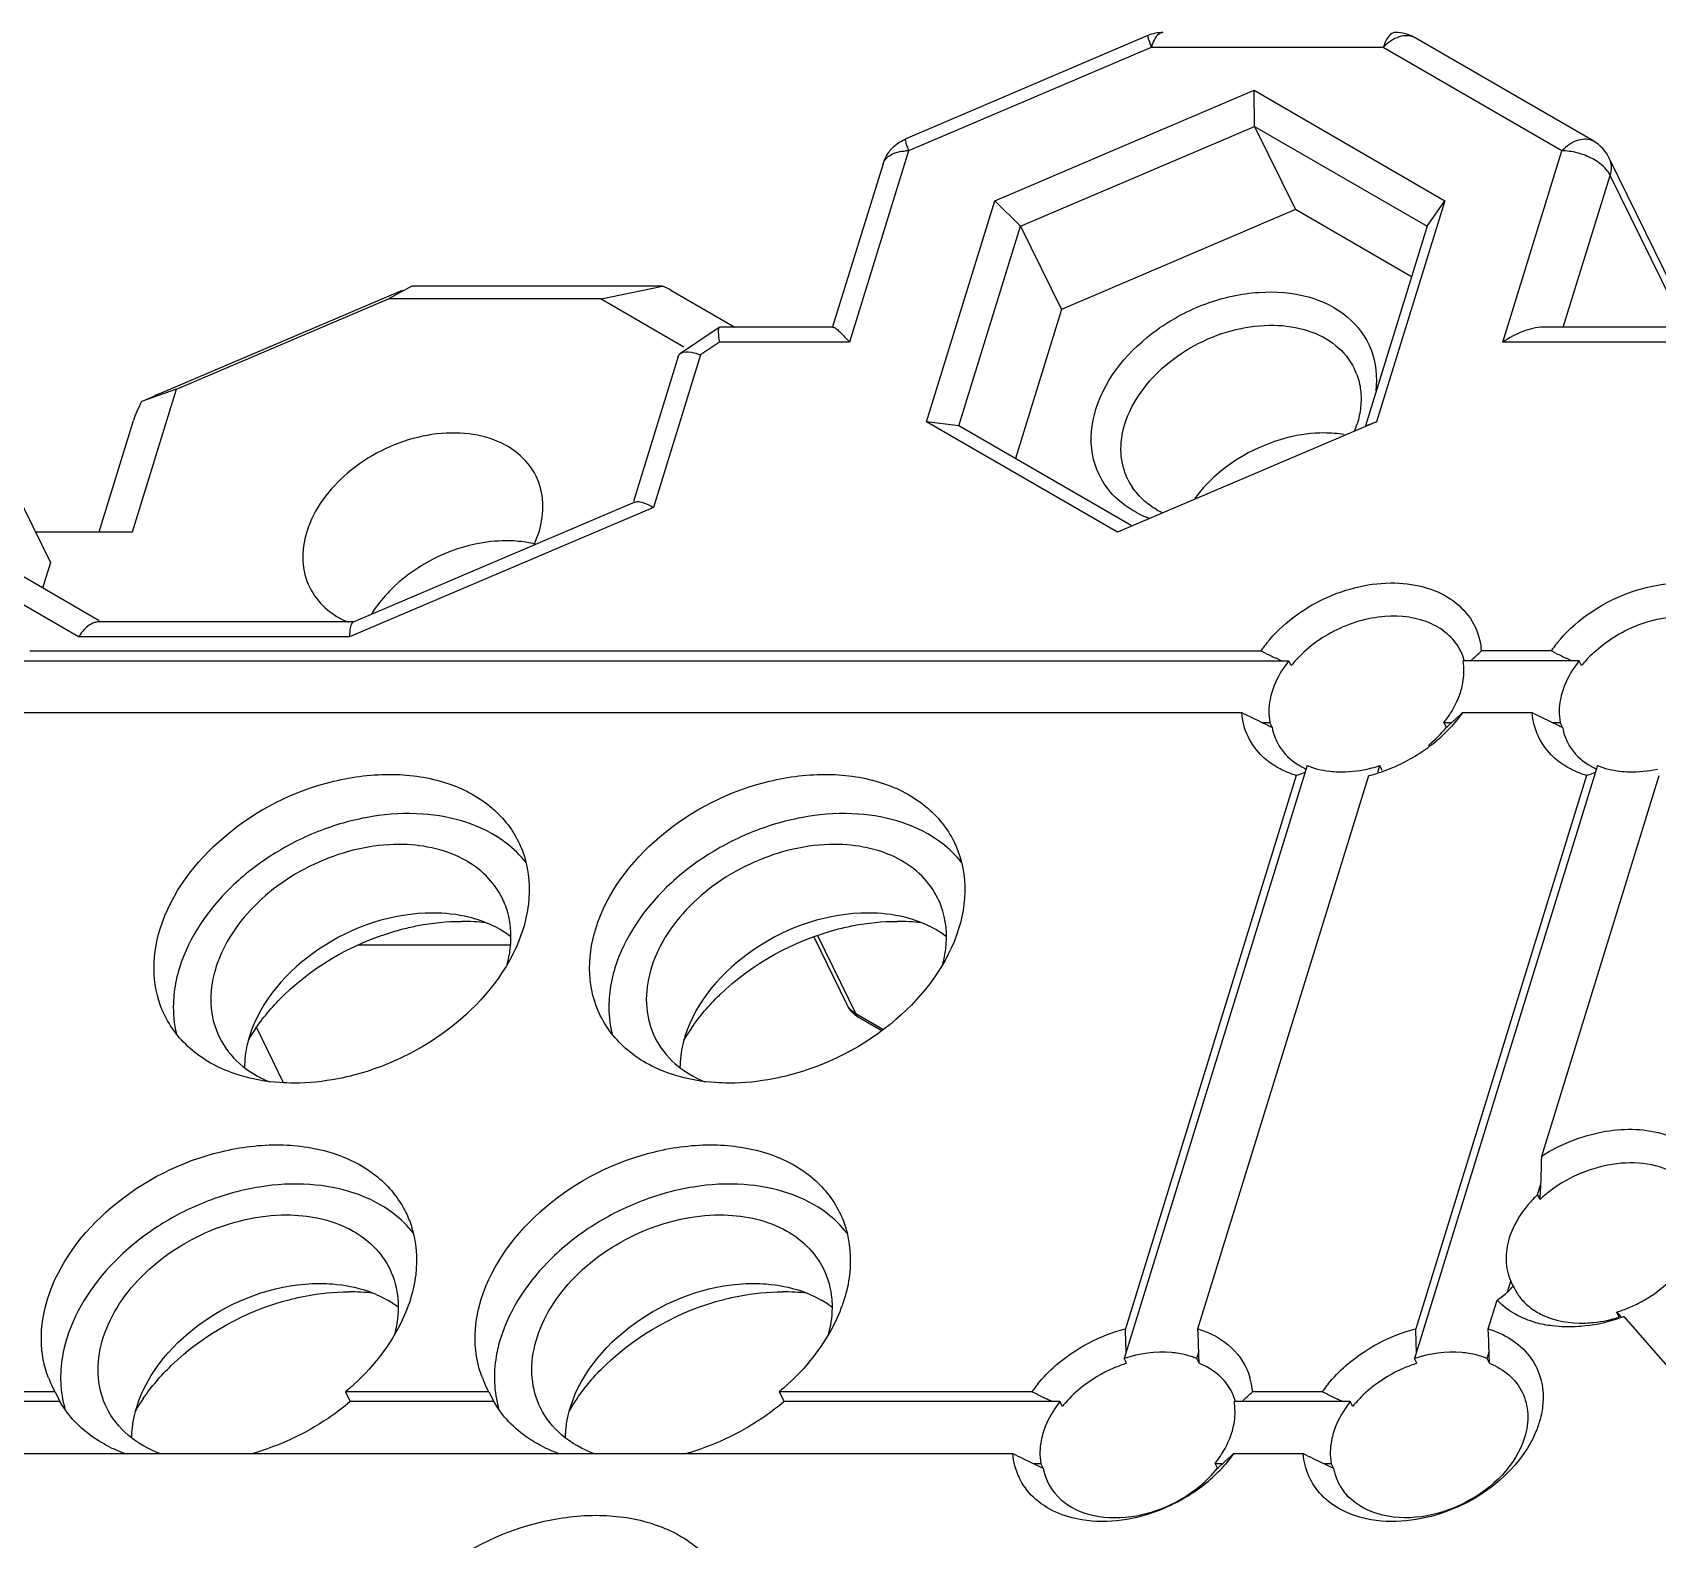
# Model space of a CAD drawing. Header units: millimetres. Extents: x 0 to 297, y 0 to 210.
# Drawn here: x 250.13 to 257.01, y 182.98 to 189.35 of the extents above; entities that cross this region are included whole.
import ezdxf

# ---------------------------------------------------------------- set-up
doc = ezdxf.new("R2010")
doc.units = ezdxf.units.MM
doc.header["$LTSCALE"] = 16.335
doc.layers.add('3_ALL_AXES', color=7, linetype='CONTINUOUS')
doc.layers.add('7_ALL_FEATURES', color=7, linetype='CONTINUOUS')

msp = doc.modelspace()

# ---------------------------------------------------------------- linework, layer by layer
at = {"layer": '3_ALL_AXES', "color": 7, "linetype": 'Continuous'}
for p, q in [((250.22858, 183.60538), (250.21564, 183.62996)), ((250.22858, 183.60538), (250.24892, 183.56393)), ((251.45667, 183.60538), (251.477, 183.56393)), ((252.06335, 183.60538), (251.45667, 183.60538)), ((252.06335, 183.60538), (252.0504, 183.62996)), ((252.06335, 183.60538), (252.08368, 183.56393)), ((253.29143, 183.60538), (253.31177, 183.56393)), ((252.08368, 183.56393), (251.477, 183.56393))]:
    msp.add_line(p, q, dxfattribs=at)
for centre, radius, start, end in [((251.8094, 185.53883), 0.34637, 20.307006, 26.174518), ((253.65152, 185.53883), 0.34637, 20.307006, 26.174518), ((251.89964, 185.19438), 0.42235, 52.62403, 59.98634), ((253.74177, 185.19438), 0.42235, 52.62403, 59.98634), ((251.42287, 183.62773), 0.42235, 52.62403, 59.98634), ((253.25763, 183.62773), 0.42235, 52.62403, 59.98634), ((250.60689, 183.82179), 0.43584, 201.217589, 206.117965), ((252.44166, 183.82179), 0.43584, 201.217589, 206.117965), ((250.73074, 183.92577), 0.61652, 243.980782, 251.020473), ((252.56551, 183.92577), 0.61652, 243.980782, 251.020473)]:
    msp.add_arc(centre, radius, start, end, dxfattribs=at)
for points, knots in [([(252.26261, 187.47732), (252.24452, 187.51421), (252.18842, 187.58287), (252.06585, 187.64553), (251.91799, 187.66709), (251.70366, 187.64031), (251.45861, 187.51764), (251.32235, 187.33868), (251.29259, 187.24237)], [0, 0, 0, 0, 0.1026322, 0.2135282, 0.3365409, 0.470446, 0.7481745, 1, 1, 1, 1]), ([(255.59716, 187.66012), (255.54531, 187.66012), (255.33772, 187.63278), (255.14154, 187.50991), (255.04914, 187.38324)], [0, 0, 0, 0, 0.2485257, 1, 1, 1, 1]), ([(252.27506, 187.24237), (252.28725, 187.28184), (252.29942, 187.36268), (252.2796, 187.4427), (252.26261, 187.47732)], [0, 0, 0, 0, 0.5172272, 1, 1, 1, 1]), ([(251.29259, 187.24237), (251.28039, 187.20289), (251.26822, 187.12206), (251.28805, 187.04203), (251.30503, 187.00741)], [0, 0, 0, 0, 0.5172272, 1, 1, 1, 1]), ([(251.30503, 187.00741), (251.321, 186.97487), (251.36799, 186.9139), (251.43343, 186.87439), (251.46903, 186.85947)], [0, 0, 0, 0, 0.4842788, 1, 1, 1, 1]), ([(250.67288, 185.56369), (250.71938, 185.71417), (250.93229, 185.99379), (251.31516, 186.18549), (251.65006, 186.22735), (251.88109, 186.19365), (252.07265, 186.09578), (252.16026, 185.98845), (252.18854, 185.93081)], [0, 0, 0, 0, 0.2518058, 0.5295383, 0.6634467, 0.7864616, 0.8973577, 1, 1, 1, 1]), ([(252.515, 185.56369), (252.5615, 185.71417), (252.77441, 185.99379), (253.15728, 186.18549), (253.49219, 186.22735), (253.72322, 186.19365), (253.91478, 186.09578), (254.00238, 185.98845), (254.03067, 185.93081)], [0, 0, 0, 0, 0.2518058, 0.5295383, 0.6634467, 0.7864616, 0.8973577, 1, 1, 1, 1]), ([(252.13613, 185.92603), (252.03713, 186.00166), (251.83573, 186.06136), (251.56524, 186.04501), (251.34915, 185.98616), (251.14605, 185.88415), (250.91986, 185.70864), (250.79409, 185.52694), (250.75423, 185.39793)], [0, 0, 0, 0, 0.2239052, 0.3517985, 0.4863583, 0.623162, 0.757313, 1, 1, 1, 1]), ([(253.97825, 185.92603), (253.87925, 186.00166), (253.67785, 186.06136), (253.40736, 186.04501), (253.19127, 185.98616), (252.98817, 185.88415), (252.76198, 185.70864), (252.63622, 185.52694), (252.59635, 185.39793)], [0, 0, 0, 0, 0.2239052, 0.3517985, 0.4863583, 0.623162, 0.757313, 1, 1, 1, 1]), ([(252.18854, 185.93081), (252.19822, 185.9111), (252.23172, 185.82758), (252.2383, 185.73433), (252.23019, 185.66704)], [0, 0, 0, 0, 0.2447347, 1, 1, 1, 1]), ([(254.03067, 185.93081), (254.04034, 185.9111), (254.07384, 185.82758), (254.08042, 185.73433), (254.07232, 185.66704)], [0, 0, 0, 0, 0.2447347, 1, 1, 1, 1]), ([(251.68316, 185.92015), (251.56713, 185.92015), (251.33243, 185.86486), (251.08845, 185.69657), (250.95299, 185.51696), (250.8937, 185.37509), (250.87999, 185.23276), (250.90404, 185.14344), (250.9233, 185.10424)], [0, 0, 0, 0, 0.2703474, 0.5444834, 0.6724825, 0.7902691, 0.8982212, 1, 1, 1, 1]), ([(252.12025, 185.69162), (252.10296, 185.72679), (252.0547, 185.79324), (251.91248, 185.89413), (251.77492, 185.92015), (251.68316, 185.92015)], [0, 0, 0, 0, 0.2277333, 0.4667611, 1, 1, 1, 1]), ([(253.52528, 185.92015), (253.40925, 185.92015), (253.17455, 185.86486), (252.93058, 185.69657), (252.79511, 185.51696), (252.73583, 185.37509), (252.72211, 185.23276), (252.74616, 185.14344), (252.76543, 185.10424)], [0, 0, 0, 0, 0.2703474, 0.5444834, 0.6724825, 0.7902691, 0.8982212, 1, 1, 1, 1]), ([(253.96237, 185.69162), (253.94509, 185.72679), (253.89682, 185.79324), (253.75461, 185.89413), (253.61704, 185.92015), (253.52528, 185.92015)], [0, 0, 0, 0, 0.2277333, 0.4667611, 1, 1, 1, 1]), ([(252.14058, 185.41442), (252.14629, 185.43538), (252.16283, 185.51599), (252.15526, 185.60223), (252.13424, 185.65904)], [0, 0, 0, 0, 0.2639994, 1, 1, 1, 1]), ([(253.9827, 185.41442), (253.98841, 185.43538), (254.00495, 185.51599), (253.99738, 185.60223), (253.97636, 185.65904)], [0, 0, 0, 0, 0.2639994, 1, 1, 1, 1]), ([(251.82551, 185.63006), (251.65712, 185.63006), (251.33028, 185.52281), (251.09657, 185.25816), (251.05012, 185.10785)], [0, 0, 0, 0, 0.5169772, 1, 1, 1, 1]), ([(252.02579, 185.59857), (252.01036, 185.60384), (251.94523, 185.62272), (251.87696, 185.63006), (251.82551, 185.63006)], [0, 0, 0, 0, 0.2405947, 1, 1, 1, 1]), ([(253.66763, 185.63006), (253.49925, 185.63006), (253.1724, 185.52281), (252.93869, 185.25816), (252.89224, 185.10785)], [0, 0, 0, 0, 0.5169772, 1, 1, 1, 1]), ([(253.86791, 185.59857), (253.85249, 185.60384), (253.78735, 185.62272), (253.71908, 185.63006), (253.66763, 185.63006)], [0, 0, 0, 0, 0.2405947, 1, 1, 1, 1]), ([(250.69232, 185.19657), (250.66578, 185.25065), (250.63477, 185.37569), (250.65382, 185.502), (250.67288, 185.56369)], [0, 0, 0, 0, 0.4826445, 1, 1, 1, 1]), ([(252.20798, 185.56369), (252.16208, 185.41516), (251.95346, 185.13841), (251.6521, 184.98521), (251.48577, 184.94287)], [0, 0, 0, 0, 0.4752822, 1, 1, 1, 1]), ([(252.53444, 185.19657), (252.5079, 185.25065), (252.4769, 185.37569), (252.49594, 185.502), (252.515, 185.56369)], [0, 0, 0, 0, 0.4826445, 1, 1, 1, 1]), ([(254.05011, 185.56369), (254.0042, 185.41516), (253.79558, 185.13841), (253.49422, 184.98521), (253.32789, 184.94287)], [0, 0, 0, 0, 0.4752822, 1, 1, 1, 1]), ([(250.73202, 185.29459), (250.7302, 185.27954), (250.72555, 185.22082), (250.73119, 185.16115), (250.74171, 185.11869)], [0, 0, 0, 0, 0.2572876, 1, 1, 1, 1]), ([(252.57414, 185.29459), (252.57233, 185.27954), (252.56767, 185.22082), (252.57332, 185.16115), (252.58383, 185.11869)], [0, 0, 0, 0, 0.2572876, 1, 1, 1, 1]), ([(251.0114, 184.94287), (250.94221, 184.96377), (250.8138, 185.0258), (250.72165, 185.1368), (250.69232, 185.19657)], [0, 0, 0, 0, 0.5204977, 1, 1, 1, 1]), ([(252.85352, 184.94287), (252.78433, 184.96377), (252.65592, 185.0258), (252.56378, 185.1368), (252.53444, 185.19657)], [0, 0, 0, 0, 0.5204977, 1, 1, 1, 1]), ([(250.9233, 185.10424), (250.94378, 185.06259), (251.00439, 184.98454), (251.08906, 184.935), (251.13503, 184.91652)], [0, 0, 0, 0, 0.4836911, 1, 1, 1, 1]), ([(251.05012, 185.10785), (251.04674, 185.09693), (251.03507, 185.05418), (251.02938, 185.00972), (251.02925, 184.97684)], [0, 0, 0, 0, 0.2579413, 1, 1, 1, 1]), ([(252.76543, 185.10424), (252.7859, 185.06259), (252.84651, 184.98454), (252.93118, 184.935), (252.97715, 184.91652)], [0, 0, 0, 0, 0.4836911, 1, 1, 1, 1]), ([(252.89224, 185.10785), (252.88886, 185.09693), (252.87719, 185.05418), (252.8715, 185.00972), (252.87137, 184.97684)], [0, 0, 0, 0, 0.2579413, 1, 1, 1, 1]), ([(251.23871, 184.91092), (251.21884, 184.91092), (251.14221, 184.91347), (251.06576, 184.92645), (251.0114, 184.94287)], [0, 0, 0, 0, 0.259256, 1, 1, 1, 1]), ([(251.48577, 184.94287), (251.46515, 184.93762), (251.38399, 184.91949), (251.30059, 184.91092), (251.23871, 184.91092)], [0, 0, 0, 0, 0.2558791, 1, 1, 1, 1]), ([(253.08083, 184.91092), (253.06096, 184.91092), (252.98434, 184.91347), (252.90788, 184.92645), (252.85352, 184.94287)], [0, 0, 0, 0, 0.259256, 1, 1, 1, 1]), ([(253.32789, 184.94287), (253.30727, 184.93762), (253.22611, 184.91949), (253.14271, 184.91092), (253.08083, 184.91092)], [0, 0, 0, 0, 0.2558791, 1, 1, 1, 1]), ([(250.19611, 183.99704), (250.24261, 184.14751), (250.45551, 184.42714), (250.83839, 184.61883), (251.17329, 184.66069), (251.40432, 184.62699), (251.59588, 184.52913), (251.68349, 184.42179), (251.71177, 184.36416)], [0, 0, 0, 0, 0.2518058, 0.5295383, 0.6634467, 0.7864616, 0.8973577, 1, 1, 1, 1]), ([(252.03087, 183.99704), (252.07737, 184.14751), (252.29028, 184.42714), (252.67315, 184.61883), (253.00805, 184.66069), (253.23908, 184.62699), (253.43064, 184.52913), (253.51825, 184.42179), (253.54653, 184.36416)], [0, 0, 0, 0, 0.2518058, 0.5295383, 0.6634467, 0.7864616, 0.8973577, 1, 1, 1, 1]), ([(251.65935, 184.35938), (251.56035, 184.435), (251.35896, 184.49471), (251.08847, 184.47836), (250.87237, 184.41951), (250.66928, 184.3175), (250.44308, 184.14199), (250.31732, 183.96028), (250.27745, 183.83128)], [0, 0, 0, 0, 0.2239052, 0.3517985, 0.4863583, 0.623162, 0.757313, 1, 1, 1, 1]), ([(253.49412, 184.35938), (253.39512, 184.435), (253.19372, 184.49471), (252.92323, 184.47836), (252.70714, 184.41951), (252.50404, 184.3175), (252.27785, 184.14199), (252.15208, 183.96028), (252.11222, 183.83128)], [0, 0, 0, 0, 0.2239052, 0.3517985, 0.4863583, 0.623162, 0.757313, 1, 1, 1, 1]), ([(250.44653, 183.53759), (250.42726, 183.57679), (250.40321, 183.6661), (250.41693, 183.80844), (250.47621, 183.9503), (250.61168, 184.12991), (250.85566, 184.2982), (251.09035, 184.35349), (251.20638, 184.35349)], [0, 0, 0, 0, 0.1017788, 0.2097309, 0.3275175, 0.4555166, 0.7296526, 1, 1, 1, 1]), ([(251.20638, 184.35349), (251.29814, 184.35349), (251.43571, 184.32748), (251.57792, 184.22659), (251.62619, 184.16013), (251.64348, 184.12496)], [0, 0, 0, 0, 0.5332389, 0.7722667, 1, 1, 1, 1]), ([(251.71177, 184.36416), (251.72145, 184.34444), (251.75494, 184.26093), (251.76152, 184.16767), (251.75342, 184.10038)], [0, 0, 0, 0, 0.2447347, 1, 1, 1, 1]), ([(252.28129, 183.53759), (252.26203, 183.57679), (252.23798, 183.6661), (252.25169, 183.80844), (252.31097, 183.9503), (252.44644, 184.12991), (252.69042, 184.2982), (252.92512, 184.35349), (253.04114, 184.35349)], [0, 0, 0, 0, 0.1017788, 0.2097309, 0.3275175, 0.4555166, 0.7296526, 1, 1, 1, 1]), ([(253.04114, 184.35349), (253.13291, 184.35349), (253.27047, 184.32748), (253.41269, 184.22659), (253.46095, 184.16013), (253.47824, 184.12496)], [0, 0, 0, 0, 0.5332389, 0.7722667, 1, 1, 1, 1]), ([(253.54653, 184.36416), (253.55621, 184.34444), (253.58971, 184.26093), (253.59629, 184.16767), (253.58818, 184.10038)], [0, 0, 0, 0, 0.2447347, 1, 1, 1, 1]), ([(250.57334, 183.54119), (250.61979, 183.6915), (250.8535, 183.95616), (251.18035, 184.06341), (251.34873, 184.06341)], [0, 0, 0, 0, 0.4830228, 1, 1, 1, 1]), ([(251.34873, 184.06341), (251.36632, 184.06341), (251.43402, 184.06089), (251.50155, 184.04814), (251.54902, 184.03192)], [0, 0, 0, 0, 0.2596445, 1, 1, 1, 1]), ([(252.40811, 183.54119), (252.45456, 183.6915), (252.68827, 183.95616), (253.01511, 184.06341), (253.1835, 184.06341)], [0, 0, 0, 0, 0.4830228, 1, 1, 1, 1]), ([(253.1835, 184.06341), (253.20109, 184.06341), (253.26878, 184.06089), (253.33632, 184.04814), (253.38378, 184.03192)], [0, 0, 0, 0, 0.2596445, 1, 1, 1, 1]), ([(250.20059, 183.66405), (250.1809, 183.71477), (250.16017, 183.82832), (250.17893, 183.94144), (250.19611, 183.99704)], [0, 0, 0, 0, 0.4831964, 1, 1, 1, 1]), ([(251.73121, 183.99704), (251.72011, 183.96113), (251.65907, 183.81182), (251.55095, 183.68454), (251.45667, 183.60538)], [0, 0, 0, 0, 0.2338771, 1, 1, 1, 1]), ([(251.6785, 183.99694), (251.67955, 183.98446), (251.6814, 183.93276), (251.67318, 183.88089), (251.66255, 183.84321)], [0, 0, 0, 0, 0.2424698, 1, 1, 1, 1]), ([(252.03536, 183.66405), (252.01566, 183.71477), (251.99493, 183.82832), (252.01369, 183.94144), (252.03087, 183.99704)], [0, 0, 0, 0, 0.4831964, 1, 1, 1, 1]), ([(253.56597, 183.99704), (253.55488, 183.96113), (253.49384, 183.81182), (253.38571, 183.68454), (253.29143, 183.60538)], [0, 0, 0, 0, 0.2338771, 1, 1, 1, 1]), ([(253.51326, 183.99694), (253.51432, 183.98446), (253.51617, 183.93276), (253.50795, 183.88089), (253.49731, 183.84321)], [0, 0, 0, 0, 0.2424698, 1, 1, 1, 1]), ([(250.27745, 183.83128), (250.2697, 183.8062), (250.24614, 183.70947), (250.24909, 183.60536), (250.26953, 183.53492)], [0, 0, 0, 0, 0.263541, 1, 1, 1, 1]), ([(252.11222, 183.83128), (252.10447, 183.8062), (252.08091, 183.70947), (252.08386, 183.60536), (252.1043, 183.53492)], [0, 0, 0, 0, 0.263541, 1, 1, 1, 1]), ([(250.46029, 183.37173), (250.43769, 183.3828), (250.35424, 183.43034), (250.28414, 183.50246), (250.24892, 183.56393)], [0, 0, 0, 0, 0.2621317, 1, 1, 1, 1]), ([(250.67467, 183.3436), (250.62513, 183.36153), (250.53363, 183.41136), (250.46816, 183.49358), (250.44653, 183.53759)], [0, 0, 0, 0, 0.5179192, 1, 1, 1, 1]), ([(250.55248, 183.41019), (250.55252, 183.42096), (250.55446, 183.46526), (250.56344, 183.50915), (250.57334, 183.54119)], [0, 0, 0, 0, 0.2430927, 1, 1, 1, 1]), ([(251.477, 183.56393), (251.44693, 183.53869), (251.32016, 183.4437), (251.17347, 183.37532), (251.05899, 183.34276)], [0, 0, 0, 0, 0.2480517, 1, 1, 1, 1]), ([(252.29506, 183.37173), (252.27245, 183.3828), (252.18901, 183.43034), (252.1189, 183.50246), (252.08368, 183.56393)], [0, 0, 0, 0, 0.2621317, 1, 1, 1, 1]), ([(252.50943, 183.3436), (252.45989, 183.36153), (252.36839, 183.41136), (252.30293, 183.49358), (252.28129, 183.53759)], [0, 0, 0, 0, 0.5179192, 1, 1, 1, 1]), ([(252.38724, 183.41019), (252.38728, 183.42096), (252.38923, 183.46526), (252.3982, 183.50915), (252.40811, 183.54119)], [0, 0, 0, 0, 0.2430927, 1, 1, 1, 1]), ([(253.31177, 183.56393), (253.2817, 183.53869), (253.15493, 183.4437), (253.00824, 183.37532), (252.89376, 183.34276)], [0, 0, 0, 0, 0.2480517, 1, 1, 1, 1]), ([(251.54674, 182.43039), (251.59324, 182.58086), (251.80615, 182.86048), (252.18902, 183.05218), (252.52392, 183.09404), (252.75495, 183.06034), (252.94651, 182.96247), (253.03412, 182.85514), (253.0624, 182.79751)], [0, 0, 0, 0, 0.2518058, 0.5295383, 0.6634467, 0.7864616, 0.8973577, 1, 1, 1, 1])]:
    msp.add_open_spline(points, degree=3, knots=knots, dxfattribs=at)
for points in [[(255.68051, 187.6538), (255.65299, 187.65812), (255.62503, 187.66012), (255.59716, 187.66012)], [(252.25268, 187.1851), (252.26143, 187.20363), (252.269, 187.22279), (252.27506, 187.24237)], [(252.22047, 185.84336), (252.19609, 185.87427), (252.16741, 185.90214), (252.13613, 185.92603)], [(254.0626, 185.84336), (254.03821, 185.87427), (254.00954, 185.90214), (253.97825, 185.92603)], [(252.23019, 185.66704), (252.22598, 185.63206), (252.21839, 185.59736), (252.20798, 185.56369)], [(254.07232, 185.66704), (254.0681, 185.63206), (254.06051, 185.59736), (254.05011, 185.56369)], [(252.11091, 185.5601), (252.08396, 185.5757), (252.05525, 185.5885), (252.02579, 185.59857)], [(253.95303, 185.5601), (253.92608, 185.5757), (253.89737, 185.5885), (253.86791, 185.59857)], [(250.75423, 185.39793), (250.74382, 185.36427), (250.73623, 185.32957), (250.73202, 185.29459)], [(252.59635, 185.39793), (252.58595, 185.36427), (252.57835, 185.32957), (252.57414, 185.29459)], [(251.7437, 184.27671), (251.71931, 184.30762), (251.69064, 184.33548), (251.65935, 184.35938)], [(253.57846, 184.27671), (253.55408, 184.30762), (253.5254, 184.33548), (253.49412, 184.35938)], [(251.64348, 184.12496), (251.66299, 184.08526), (251.67478, 184.04103), (251.6785, 183.99694)], [(251.75342, 184.10038), (251.74921, 184.0654), (251.74161, 184.0307), (251.73121, 183.99704)], [(253.47824, 184.12496), (253.49776, 184.08526), (253.50954, 184.04103), (253.51326, 183.99694)], [(253.58818, 184.10038), (253.58397, 184.0654), (253.57638, 184.0307), (253.56597, 183.99704)], [(251.54902, 184.03192), (251.57848, 184.02185), (251.60719, 184.00904), (251.63413, 183.99344)], [(253.38378, 184.03192), (253.41324, 184.02185), (253.44195, 184.00904), (253.4689, 183.99344)]]:
    msp.add_open_spline(points, degree=3, dxfattribs=at)
at = {"layer": '7_ALL_FEATURES', "color": 7, "linetype": 'Continuous'}
for p, q in [((254.85016, 189.34035), (253.82403, 188.90288)), ((256.73607, 188.89381), (255.9803, 189.33127)), ((254.86469, 189.29063), (253.83855, 188.85316)), ((255.84597, 189.29063), (254.86469, 189.29063)), ((256.60173, 188.85316), (255.84597, 189.29063)), ((254.20316, 188.64211), (255.29934, 189.10944)), ((255.30189, 188.95683), (255.29934, 189.10944)), ((255.29934, 189.10944), (256.10668, 188.64211)), ((254.31179, 188.53473), (255.30189, 188.95683)), ((255.30189, 188.95683), (255.47474, 188.60458)), ((255.30189, 188.95683), (256.0311, 188.53473)), ((253.83855, 188.85316), (253.58857, 188.04423)), ((256.35175, 188.04423), (256.60173, 188.85316)), ((257.11229, 188.19107), (256.80219, 188.82299)), ((253.73015, 188.79877), (253.51567, 188.10472)), ((256.60761, 188.10729), (256.80608, 188.74956)), ((257.11112, 188.12795), (256.80608, 188.74956)), ((253.91433, 187.70745), (254.20316, 188.64211)), ((254.31179, 188.53473), (254.20316, 188.64211)), ((255.47474, 188.60458), (254.48465, 188.18248)), ((255.965, 188.3208), (255.47474, 188.60458)), ((256.10668, 188.64211), (255.81785, 187.70745)), ((256.0311, 188.53473), (256.10668, 188.64211)), ((254.05091, 187.69052), (254.31179, 188.53473)), ((254.31179, 188.53473), (254.48465, 188.18248)), ((256.0311, 188.53473), (255.77022, 187.69052)), ((250.67173, 187.82661), (251.69787, 188.26408)), ((251.73719, 188.28065), (251.63879, 188.22766)), ((252.76131, 188.28157), (251.78003, 188.28157)), ((252.53781, 188.22766), (252.79794, 188.28065)), ((252.83266, 188.26408), (253.10352, 188.10729)), ((250.74208, 187.84537), (251.63879, 188.22766)), ((252.53781, 188.22766), (251.63879, 188.22766)), ((252.53781, 188.22766), (252.88816, 188.02486)), ((254.48465, 188.18248), (254.28988, 187.55219)), ((253.03717, 188.10669), (252.87424, 187.99697)), ((253.03919, 188.10729), (253.03717, 188.10669)), ((253.51916, 188.10729), (253.03914, 188.10729)), ((260.26971, 188.10729), (256.52284, 188.10729)), ((252.95782, 187.99015), (252.75865, 187.34565)), ((253.03811, 188.04423), (252.95782, 187.99015)), ((253.58857, 188.04423), (253.03811, 188.04423)), ((260.21887, 188.04423), (256.35175, 188.04423)), ((249.80165, 187.94063), (250.20838, 187.11181)), ((252.86413, 187.98335), (252.67456, 187.3699)), ((250.55574, 187.24237), (250.74208, 187.84537)), ((250.74208, 187.84537), (250.59396, 187.7927)), ((250.41443, 187.24237), (250.56004, 187.71355)), ((254.05091, 187.69052), (253.91433, 187.70745)), ((254.72167, 187.24012), (253.91433, 187.70745)), ((254.78013, 187.26841), (254.05091, 187.69052)), ((255.81785, 187.70745), (254.72167, 187.24012)), ((255.77022, 187.69052), (255.81785, 187.70745)), ((252.68026, 187.36814), (251.48877, 186.86017)), ((250.32784, 186.79782), (249.38143, 187.34565)), ((250.41405, 186.86632), (249.57585, 187.35151)), ((252.75865, 187.34565), (251.47366, 186.79782)), ((250.14431, 187.24237), (250.55574, 187.24237)), ((250.20838, 187.11181), (250.17523, 187.00456)), ((251.49227, 186.86089), (250.4109, 186.86089)), ((251.47366, 186.79782), (250.32784, 186.79782)), ((250.04315, 186.69724), (255.44671, 186.69724)), ((250.12102, 186.73868), (255.32817, 186.73868)), ((255.35004, 186.72803), (255.32817, 186.73868)), ((255.41365, 186.69724), (255.39278, 186.70731)), ((255.45688, 186.67652), (255.44671, 186.69724)), ((256.67479, 186.69724), (256.18356, 186.69724)), ((256.55625, 186.73868), (256.26143, 186.73868)), ((256.57808, 186.72805), (256.55625, 186.73868)), ((256.64173, 186.69724), (256.62083, 186.70733)), ((256.68496, 186.67652), (256.67479, 186.69724)), ((250.04033, 186.47757), (255.24748, 186.47757)), ((256.16943, 186.46703), (256.18074, 186.47757)), ((256.18074, 186.47757), (256.47556, 186.47757)), ((255.33296, 186.43613), (255.36602, 186.43613)), ((255.37619, 186.41541), (255.36602, 186.43613)), ((256.10287, 186.43613), (256.13591, 186.43613)), ((256.11303, 186.41542), (256.10287, 186.43613)), ((256.13017, 186.4309), (256.13591, 186.43613)), ((256.56104, 186.43613), (256.5941, 186.43613)), ((256.60427, 186.41541), (256.5941, 186.43613)), ((255.52445, 186.25336), (254.74984, 183.74671)), ((255.47831, 186.21128), (254.75531, 183.87167)), ((255.06233, 183.87167), (255.78533, 186.21128)), ((255.48781, 186.21475), (255.47831, 186.21128)), ((255.82279, 186.22527), (255.83147, 186.25336)), ((255.84163, 186.23265), (255.83147, 186.25336)), ((256.75253, 186.25336), (255.97792, 183.74671)), ((256.70639, 186.21128), (255.98339, 183.87167)), ((256.51619, 184.60227), (257.01341, 186.21128)), ((256.71589, 186.21475), (256.70639, 186.21128)), ((253.43698, 185.52934), (253.57728, 185.24343)), ((253.45295, 185.53443), (253.61521, 185.20379)), ((252.15447, 185.49378), (251.51022, 185.49378)), ((253.72932, 185.13774), (253.61521, 185.20379)), ((253.72266, 185.13268), (253.63213, 185.18508)), ((251.07963, 185.14605), (251.19347, 184.91407)), ((256.49896, 184.43927), (256.51279, 184.48404)), ((256.50913, 184.41855), (256.49896, 184.43927)), ((256.3719, 184.0281), (256.38573, 184.07287)), ((256.3959, 184.05215), (256.38573, 184.07287)), ((256.3959, 184.05215), (256.3995, 184.04445)), ((256.29041, 183.87167), (256.32783, 183.99276)), ((256.83332, 183.9422), (256.85056, 183.92232)), ((256.84349, 183.92148), (256.83332, 183.9422)), ((255.06399, 183.82276), (255.06233, 183.87167)), ((256.29209, 183.82244), (256.29041, 183.87167)), ((256.86076, 183.92394), (256.86418, 183.92458)), ((256.86418, 183.92458), (259.89859, 180.42391)), ((255.06478, 183.79867), (255.06399, 183.82276)), ((255.06555, 183.77482), (255.06478, 183.79867)), ((256.29288, 183.79843), (256.29209, 183.82244)), ((256.29363, 183.77482), (256.29288, 183.79843)), ((254.76, 183.72601), (254.74984, 183.74671)), ((255.05686, 183.74671), (255.06555, 183.77482)), ((255.06703, 183.72599), (255.05686, 183.74671)), ((255.98808, 183.72601), (255.97792, 183.74671)), ((256.28494, 183.74671), (256.29363, 183.77482)), ((256.29511, 183.72599), (256.28494, 183.74671)), ((250.22858, 183.60538), (249.15276, 183.60538)), ((254.3599, 183.60538), (253.29143, 183.60538)), ((254.38158, 183.59482), (254.3599, 183.60538)), ((255.58798, 183.60538), (255.29316, 183.60538)), ((255.60965, 183.59483), (255.58798, 183.60538)), ((250.24892, 183.56393), (249.07489, 183.56393)), ((254.47844, 183.56393), (253.31177, 183.56393)), ((254.4454, 183.56393), (254.42433, 183.5741)), ((254.48861, 183.54322), (254.47844, 183.56393)), ((255.70652, 183.56393), (255.21529, 183.56393)), ((255.67349, 183.56393), (255.6524, 183.57411)), ((255.71669, 183.54322), (255.70652, 183.56393)), ((249.07207, 183.34427), (254.27921, 183.34427)), ((255.20105, 183.33361), (255.21247, 183.34427)), ((255.21247, 183.34427), (255.50729, 183.34427)), ((254.36471, 183.30283), (254.39775, 183.30283)), ((254.40792, 183.28211), (254.39775, 183.30283)), ((255.1346, 183.30283), (255.16766, 183.30283)), ((255.14477, 183.2821), (255.1346, 183.30283)), ((255.16188, 183.29756), (255.16766, 183.30283)), ((255.59278, 183.30283), (255.62584, 183.30283)), ((255.636, 183.28211), (255.62584, 183.30283))]:
    msp.add_line(p, q, dxfattribs=at)
for centre, radius, start, end in [((255.86202, 189.65979), 1.06346, 199.705754, 200.311717), ((255.06947, 189.22756), 0.21428, 159.410784, 162.881144), ((256.00478, 189.13387), 0.22315, 131.42074, 135.371177), ((253.83846, 188.63579), 0.21737, 89.976993, 93.375411), ((256.6016, 188.61511), 0.23805, 86.291704, 89.969613), ((255.4726, 187.81029), 0.27907, 20.282924, 26.124974), ((255.33763, 187.82141), 0.41661, 338.817365, 342.799278), ((255.01548, 187.5859), 0.27837, 206.139098, 214.124215), ((255.01897, 187.73192), 0.46227, 243.463575, 249.27809), ((255.06831, 187.64999), 0.36225, 239.950206, 244.320793), ((252.14656, 186.7295), 0.47417, 76.193906, 81.09214), ((255.78197, 186.42281), 0.55291, 142.900694, 145.159669), ((255.80306, 186.40688), 0.57935, 140.834834, 142.9027), ((255.96414, 186.71558), 0.29818, 4.444224, 7.491499), ((257.01085, 186.42224), 0.55389, 142.940732, 145.158933), ((257.0314, 186.40675), 0.57963, 140.884574, 142.942457), ((263.96336, 204.44065), 19.69584, 244.067198, 244.205378), ((255.82596, 186.38161), 0.47244, 140.3782, 141.373939), ((255.96932, 186.63654), 0.22789, 15.627092, 26.11977), ((255.94453, 186.65409), 0.24289, 5.110975, 10.233028), ((252.84391, 190.39078), 5.00172, 312.400217, 313.099561), ((264.86531, 203.76719), 18.94758, 244.063375, 244.20701), ((257.07742, 186.36207), 0.5029, 134.198073, 141.297813), ((255.84123, 186.66985), 0.34831, 336.753713, 342.771004), ((263.51369, 203.42004), 18.85146, 243.992293, 244.281024), ((255.77581, 186.70175), 0.42118, 326.147847, 331.254962), ((255.80814, 186.68399), 0.38429, 331.258046, 336.764226), ((264.74177, 203.42004), 18.85146, 243.992293, 244.281024), ((261.23576, 198.6941), 13.60517, 244.286944, 244.488831), ((255.60465, 186.45668), 0.23216, 190.239786, 200.375207), ((255.64783, 186.86087), 0.65696, 310.618122, 316.834975), ((255.74509, 186.72227), 0.45812, 321.348693, 326.156963), ((253.75075, 189.04751), 3.5367, 311.907851, 312.281944), ((252.71519, 190.18106), 5.07206, 312.409482, 312.924447), ((262.46384, 198.6941), 13.60517, 244.286944, 244.488831), ((256.83274, 186.45668), 0.23216, 190.239786, 200.375207), ((255.60028, 186.45519), 0.22755, 200.406401, 206.105898), ((255.61947, 186.89411), 0.70066, 303.924822, 310.608516), ((256.82836, 186.45519), 0.22755, 200.406401, 206.105898), ((255.59894, 186.92506), 0.7378, 289.301053, 303.906423), ((254.78641, 188.12444), 2.03442, 290.167484, 291.008517), ((255.64453, 186.51148), 0.29969, 240.55721, 244.9668), ((255.66395, 186.62342), 0.39586, 256.262746, 263.372635), ((255.65846, 186.7941), 0.56774, 282.146623, 286.158556), ((255.60802, 186.89852), 0.70974, 284.466508, 289.317532), ((255.65645, 186.80136), 0.57527, 286.150481, 287.713083), ((256.01449, 188.12444), 2.03442, 290.167491, 291.008517), ((256.87261, 186.51148), 0.29969, 240.55721, 244.9668), ((256.89203, 186.62342), 0.39586, 256.262746, 263.372635), ((251.94805, 184.74241), 0.85245, 83.122687, 90.057312), ((253.79017, 184.74241), 0.85245, 83.122687, 90.057312), ((253.69836, 185.30286), 0.13488, 206.143548, 211.817349), ((253.65516, 185.28167), 0.08677, 206.153584, 214.173882), ((251.75726, 184.67421), 0.82592, 145.349444, 149.623426), ((253.59938, 184.67421), 0.82592, 145.349444, 149.623426), ((252.00159, 184.66943), 4.51508, 358.384943, 358.763249), ((251.34152, 184.68368), 5.17531, 358.763324, 359.098699), ((253.87701, 184.59878), 2.63828, 356.082985, 357.507512), ((252.87518, 184.64367), 3.64112, 357.487345, 358.40279), ((256.91348, 183.98093), 0.5961, 112.875967, 126.210443), ((256.89037, 184.01248), 0.55699, 126.210319, 133.194107), ((251.47127, 183.17575), 0.85245, 83.122687, 90.057312), ((253.30604, 183.17575), 0.85245, 83.122687, 90.057312), ((256.11942, 184.30424), 0.37417, 312.436556, 316.32615), ((256.13528, 184.28883), 0.35205, 316.35703, 317.755957), ((256.60483, 184.14564), 0.2289, 206.235967, 217.751716), ((256.65485, 184.50621), 0.59158, 287.558758, 293.078826), ((256.65101, 184.51584), 0.60194, 293.056348, 298.421123), ((225.36563, 182.85038), 29.40743, 1.801386, 1.990229), ((226.59371, 182.85038), 29.40743, 1.801386, 1.990229), ((256.61982, 184.55458), 0.6754, 277.674885, 284.291954), ((256.61009, 184.59447), 0.71645, 284.258147, 290.771675), ((254.94015, 183.1627), 0.59141, 107.734785, 113.173604), ((233.88625, 183.10813), 21.18979, 1.670904, 1.802983), ((256.16823, 183.1627), 0.59141, 107.734785, 113.173604), ((235.12065, 183.10856), 21.18346, 1.670235, 1.802379), ((255.00184, 183.58322), 0.29214, 7.151153, 16.469742), ((254.81425, 183.28911), 0.55359, 142.99442, 145.159389), ((254.83443, 183.27392), 0.57885, 140.949933, 142.995805), ((263.68517, 202.73545), 21.28192, 244.077233, 244.205135), ((255.00293, 183.50416), 0.22582, 20.405309, 30.703323), ((251.87549, 187.25603), 5.00078, 312.412884, 313.112194), ((254.99388, 183.58211), 0.30018, 4.445058, 7.172767), ((256.04234, 183.28911), 0.55359, 142.99442, 145.159389), ((256.06252, 183.27392), 0.57885, 140.949933, 142.995805), ((264.91383, 202.73665), 21.28326, 244.077213, 244.205108), ((251.28049, 183.10755), 0.82592, 145.349444, 149.623426), ((253.11525, 183.10755), 0.82592, 145.349444, 149.623426), ((254.86008, 183.24642), 0.47548, 140.341568, 141.374923), ((254.99904, 183.50258), 0.23002, 15.552579, 20.402223), ((254.97627, 183.52079), 0.24289, 5.108108, 10.233003), ((256.08816, 183.24642), 0.47548, 140.341568, 141.374923), ((254.83988, 183.55068), 0.38429, 331.258046, 336.764226), ((254.87297, 183.53655), 0.34831, 336.753713, 342.771004), ((262.54512, 200.29001), 18.85427, 243.997509, 244.286252), ((254.77683, 183.58896), 0.45812, 321.348693, 326.156963), ((254.80755, 183.56844), 0.42118, 326.147847, 331.254962), ((251.88596, 186.89581), 4.86611, 312.407445, 312.94223), ((263.77467, 200.28965), 18.85459, 243.993003, 244.281693), ((260.26979, 195.56523), 13.61016, 244.286422, 244.488117), ((254.63534, 183.32327), 0.23112, 190.256345, 206.04646), ((254.67264, 183.73468), 0.66688, 308.603684, 316.390468), ((252.78253, 185.91395), 3.5365, 311.909998, 312.283529), ((261.49673, 195.56365), 13.60825, 244.287817, 244.489639), ((255.86339, 183.32326), 0.23108, 190.258222, 206.050743), ((254.64338, 183.77145), 0.71387, 301.019615, 308.597702), ((255.86091, 183.32244), 0.2285, 206.140263, 217.204647)]:
    msp.add_arc(centre, radius, start, end, dxfattribs=at)
for centre, major_axis, ratio, start_param, end_param in [((251.68884, 188.25462), (0.17854, 0.014), 0.1290048, 1.0246877, 1.2864871), ((252.67013, 188.25462), (0.17854, 0.014), 0.1290048, 7.0460736, 7.307873), ((252.67013, 188.25462), (0.1976, -0.0322), 0.2913092, 0.654013, 0.9158124), ((250.66271, 187.81715), (0.10268, 0.16476), 0.2447473, -4.4138339, -3.8902351), ((250.66271, 187.81715), (0.15337, 0.06579), 0.0308676, 1.4986852, 2.0222839)]:
    msp.add_ellipse(centre, major_axis=major_axis, ratio=ratio, start_param=start_param, end_param=end_param, dxfattribs=at)
for points, knots in [([(254.85016, 189.34035), (254.84924, 189.33995), (254.85035, 189.33497), (254.85161, 189.32851), (254.85574, 189.31582), (254.8589, 189.3066), (254.86084, 189.3012)], [0, 0, 0, 0, 0.0738211, 0.2670734, 0.5786688, 1, 1, 1, 1]), ([(254.91553, 189.3537), (254.91108, 189.3537), (254.88721, 189.34644), (254.87572, 189.32107), (254.86888, 189.30291)], [0, 0, 0, 0, 0.1865405, 1, 1, 1, 1]), ([(255.89678, 189.3537), (255.89175, 189.35369), (255.87691, 189.3487), (255.85864, 189.32535), (255.84998, 189.30361), (255.84597, 189.29063)], [0, 0, 0, 0, 0.1768236, 0.5220881, 1, 1, 1, 1]), ([(255.9803, 189.33127), (255.96349, 189.34101), (255.91418, 189.34312), (255.87581, 189.31766), (255.85715, 189.3012)], [0, 0, 0, 0, 0.4385131, 1, 1, 1, 1]), ([(253.73011, 188.7986), (253.73717, 188.82148), (253.76149, 188.86474), (253.80199, 188.89344), (253.82402, 188.90285)], [0, 0, 0, 0, 0.4999345, 1, 1, 1, 1]), ([(253.82401, 188.90287), (253.82286, 188.90232), (253.82473, 188.89599), (253.82629, 188.88775), (253.83191, 188.87165), (253.83603, 188.85997), (253.83855, 188.85316)], [0, 0, 0, 0, 0.0736457, 0.2688017, 0.5815612, 1, 1, 1, 1]), ([(256.73599, 188.89385), (256.71751, 188.90451), (256.6619, 188.90422), (256.62134, 188.87302), (256.60173, 188.85316)], [0, 0, 0, 0, 0.4333244, 1, 1, 1, 1]), ([(253.73015, 188.79877), (253.73503, 188.81456), (253.76511, 188.84457), (253.80399, 188.8515), (253.82566, 188.85279)], [0, 0, 0, 0, 0.4321835, 1, 1, 1, 1]), ([(256.80608, 188.74956), (256.80302, 188.7558), (256.78602, 188.78266), (256.76016, 188.80289), (256.73888, 188.81534)], [0, 0, 0, 0, 0.2198639, 1, 1, 1, 1]), ([(256.80608, 188.74956), (256.80803, 188.75588), (256.81357, 188.78009), (256.81023, 188.80663), (256.8022, 188.82299)], [0, 0, 0, 0, 0.2664338, 1, 1, 1, 1]), ([(254.63053, 187.76038), (254.67231, 187.89558), (254.82811, 188.07765), (255.091, 188.2152), (255.31314, 188.26543), (255.52431, 188.24957), (255.70006, 188.16559), (255.80984, 188.01668), (255.82103, 187.89654), (255.81408, 187.83887)], [0, 0, 0, 0, 0.2606902, 0.4047766, 0.545214, 0.6740644, 0.7883174, 0.8930028, 1, 1, 1, 1]), ([(253.03717, 188.10669), (253.03517, 188.10535), (253.0331, 188.09799), (253.03271, 188.07746), (253.03559, 188.05841), (253.03811, 188.04423)], [0, 0, 0, 0, 0.1137842, 0.3201387, 1, 1, 1, 1]), ([(253.51914, 188.10732), (253.52315, 188.10727), (253.53292, 188.10062), (253.55642, 188.08075), (253.57508, 188.05979), (253.58857, 188.04423)], [0, 0, 0, 0, 0.1269666, 0.3466934, 1, 1, 1, 1]), ([(254.75314, 187.69821), (254.7829, 187.79452), (254.91916, 187.97349), (255.16421, 188.09616), (255.37854, 188.12293), (255.5264, 188.10137), (255.64897, 188.03872), (255.70507, 187.97005), (255.72316, 187.93317)], [0, 0, 0, 0, 0.2518248, 0.5295535, 0.6634587, 0.7864715, 0.8973677, 1, 1, 1, 1]), ([(256.52285, 188.10732), (256.49359, 188.10726), (256.4326, 188.09149), (256.37838, 188.06216), (256.35175, 188.04423)], [0, 0, 0, 0, 0.4768237, 1, 1, 1, 1]), ([(252.87424, 187.99697), (252.87737, 187.99907), (252.89559, 188.00644), (252.91598, 188.00286), (252.93097, 187.999)], [0, 0, 0, 0, 0.1958542, 1, 1, 1, 1]), ([(254.69298, 187.40961), (254.65406, 187.45451), (254.59816, 187.57197), (254.61179, 187.69974), (254.63053, 187.76038)], [0, 0, 0, 0, 0.4835355, 1, 1, 1, 1]), ([(254.76558, 187.46326), (254.7486, 187.49788), (254.72877, 187.57791), (254.74094, 187.65874), (254.75314, 187.69821)], [0, 0, 0, 0, 0.4827732, 1, 1, 1, 1]), ([(252.68026, 187.36814), (252.6869, 187.37098), (252.70594, 187.36981), (252.72247, 187.36359), (252.73217, 187.35928)], [0, 0, 0, 0, 0.4048782, 1, 1, 1, 1]), ([(254.81244, 187.31835), (254.8008, 187.32418), (254.75684, 187.34861), (254.71739, 187.38144), (254.69298, 187.40961)], [0, 0, 0, 0, 0.2587902, 1, 1, 1, 1]), ([(252.13662, 187.20428), (252.09252, 187.20428), (251.91292, 187.184), (251.74216, 187.09209), (251.6466, 186.99536)], [0, 0, 0, 0, 0.2449356, 1, 1, 1, 1]), ([(255.35388, 186.77277), (255.41853, 186.85216), (255.58794, 186.97857), (255.83965, 187.03913), (256.0296, 187.01233), (256.14624, 186.95673), (256.2294, 186.86759), (256.2548, 186.79228), (256.25978, 186.75445)], [0, 0, 0, 0, 0.2775892, 0.5529965, 0.6780784, 0.791578, 0.8965702, 1, 1, 1, 1]), ([(256.58168, 186.77243), (256.65315, 186.86035), (256.79987, 186.96417), (257.01707, 187.02556), (257.17902, 187.02961), (257.32269, 186.98928), (257.43311, 186.90514), (257.49282, 186.78447), (257.49261, 186.69548), (257.48466, 186.65226)], [0, 0, 0, 0, 0.281084, 0.4232935, 0.556813, 0.6776792, 0.7868037, 0.8909832, 1, 1, 1, 1]), ([(251.6466, 186.99536), (251.63885, 186.9875), (251.60937, 186.95609), (251.58319, 186.92152), (251.56626, 186.89432)], [0, 0, 0, 0, 0.2561748, 1, 1, 1, 1]), ([(256.17394, 186.73687), (256.16166, 186.76192), (256.12624, 186.80902), (256.02023, 186.87712), (255.84231, 186.89813), (255.63169, 186.83425), (255.50954, 186.74025), (255.46206, 186.68289)], [0, 0, 0, 0, 0.1020812, 0.2100323, 0.4534007, 0.7275493, 1, 1, 1, 1]), ([(256.72683, 186.72262), (256.77757, 186.77208), (256.89835, 186.85085), (257.09871, 186.89804), (257.2873, 186.86817), (257.37874, 186.78437), (257.40206, 186.73687)], [0, 0, 0, 0, 0.2779824, 0.5511221, 0.7924029, 1, 1, 1, 1]), ([(250.4109, 186.86088), (250.40537, 186.86089), (250.37925, 186.85631), (250.35819, 186.83738), (250.345, 186.82163)], [0, 0, 0, 0, 0.2119514, 1, 1, 1, 1]), ([(251.48877, 186.86017), (251.48183, 186.85722), (251.47418, 186.83236), (251.47357, 186.81214), (251.47366, 186.79782)], [0, 0, 0, 0, 0.3449005, 1, 1, 1, 1]), ([(255.44671, 186.69724), (255.43859, 186.68708), (255.40918, 186.64702), (255.3865, 186.60174), (255.37566, 186.56669)], [0, 0, 0, 0, 0.261751, 1, 1, 1, 1]), ([(256.67479, 186.69724), (256.66667, 186.68708), (256.63726, 186.64702), (256.61458, 186.60174), (256.60374, 186.56669)], [0, 0, 0, 0, 0.261751, 1, 1, 1, 1]), ([(256.17392, 186.56669), (256.17673, 186.5758), (256.18606, 186.61131), (256.18888, 186.64867), (256.18646, 186.67573)], [0, 0, 0, 0, 0.2598786, 1, 1, 1, 1]), ([(255.37566, 186.56669), (255.37227, 186.55571), (255.36148, 186.5132), (255.36026, 186.46799), (255.36602, 186.43613)], [0, 0, 0, 0, 0.2618934, 1, 1, 1, 1]), ([(256.60374, 186.56669), (256.60035, 186.55571), (256.58956, 186.5132), (256.58834, 186.46799), (256.5941, 186.43613)], [0, 0, 0, 0, 0.2618934, 1, 1, 1, 1]), ([(255.33591, 186.2917), (255.31059, 186.31569), (255.26796, 186.37332), (255.25019, 186.44274), (255.24748, 186.47757)], [0, 0, 0, 0, 0.4995271, 1, 1, 1, 1]), ([(256.56399, 186.2917), (256.53867, 186.31569), (256.49604, 186.37332), (256.47827, 186.44274), (256.47556, 186.47757)], [0, 0, 0, 0, 0.4995271, 1, 1, 1, 1]), ([(255.39595, 186.35506), (255.40122, 186.34431), (255.42621, 186.30205), (255.46501, 186.26869), (255.49721, 186.2505)], [0, 0, 0, 0, 0.2445311, 1, 1, 1, 1]), ([(256.62403, 186.35506), (256.6293, 186.34431), (256.65429, 186.30205), (256.6931, 186.26869), (256.72529, 186.2505)], [0, 0, 0, 0, 0.2445311, 1, 1, 1, 1]), ([(255.41481, 186.23673), (255.40745, 186.24046), (255.37929, 186.25591), (255.35324, 186.27529), (255.33591, 186.2917)], [0, 0, 0, 0, 0.2568013, 1, 1, 1, 1]), ([(256.64289, 186.23673), (256.63553, 186.24046), (256.60738, 186.25591), (256.58132, 186.27529), (256.56399, 186.2917)], [0, 0, 0, 0, 0.2568013, 1, 1, 1, 1]), ([(255.61826, 186.2302), (255.63106, 186.2287), (255.68442, 186.22493), (255.73828, 186.23054), (255.77792, 186.23907)], [0, 0, 0, 0, 0.2411436, 1, 1, 1, 1]), ([(256.84634, 186.2302), (256.85914, 186.2287), (256.9125, 186.22493), (256.96636, 186.23054), (257.00601, 186.23907)], [0, 0, 0, 0, 0.2411436, 1, 1, 1, 1]), ([(251.70014, 185.56291), (251.72076, 185.56816), (251.80192, 185.58629), (251.88532, 185.59486), (251.9472, 185.59486)], [0, 0, 0, 0, 0.2558791, 1, 1, 1, 1]), ([(253.54226, 185.56291), (253.56288, 185.56816), (253.64404, 185.58629), (253.72744, 185.59486), (253.78932, 185.59486)], [0, 0, 0, 0, 0.2558791, 1, 1, 1, 1]), ([(251.07783, 185.1438), (251.11249, 185.194), (251.27815, 185.38663), (251.51402, 185.51553), (251.70014, 185.56291)], [0, 0, 0, 0, 0.2410713, 1, 1, 1, 1]), ([(252.91995, 185.1438), (252.95462, 185.194), (253.12027, 185.38663), (253.35614, 185.51553), (253.54226, 185.56291)], [0, 0, 0, 0, 0.2410713, 1, 1, 1, 1]), ([(256.51619, 184.60227), (256.59349, 184.65173), (256.76079, 184.71917), (257.01505, 184.722), (257.19122, 184.62137), (257.25825, 184.49589), (257.26689, 184.42705), (257.26574, 184.39275)], [0, 0, 0, 0, 0.2915074, 0.5583573, 0.7846433, 0.891012, 1, 1, 1, 1]), ([(256.68175, 184.53014), (256.73028, 184.55063), (256.82955, 184.57805), (256.97669, 184.57528), (257.10254, 184.52634), (257.16024, 184.4615), (257.17754, 184.42625)], [0, 0, 0, 0, 0.2860949, 0.5511676, 0.7867747, 1, 1, 1, 1]), ([(256.49896, 184.43927), (256.48477, 184.42592), (256.43416, 184.37286), (256.39514, 184.30756), (256.37922, 184.25607)], [0, 0, 0, 0, 0.2655535, 1, 1, 1, 1]), ([(256.37922, 184.25607), (256.36974, 184.22537), (256.35988, 184.16272), (256.37354, 184.10028), (256.38573, 184.07287)], [0, 0, 0, 0, 0.5172064, 1, 1, 1, 1]), ([(256.9375, 183.98645), (256.9535, 183.99511), (257.01428, 184.03167), (257.06856, 184.07944), (257.10207, 184.12015)], [0, 0, 0, 0, 0.2565237, 1, 1, 1, 1]), ([(251.22336, 183.99625), (251.24398, 184.0015), (251.32514, 184.01963), (251.40854, 184.0282), (251.47042, 184.0282)], [0, 0, 0, 0, 0.2558791, 1, 1, 1, 1]), ([(253.05813, 183.99625), (253.07875, 184.0015), (253.15991, 184.01963), (253.24331, 184.0282), (253.30519, 184.0282)], [0, 0, 0, 0, 0.2558791, 1, 1, 1, 1]), ([(250.60105, 183.57715), (250.63572, 183.62734), (250.80138, 183.81998), (251.03725, 183.94887), (251.22336, 183.99625)], [0, 0, 0, 0, 0.2410713, 1, 1, 1, 1]), ([(252.43582, 183.57715), (252.47048, 183.62734), (252.63614, 183.81998), (252.87201, 183.94887), (253.05813, 183.99625)], [0, 0, 0, 0, 0.2410713, 1, 1, 1, 1]), ([(256.56029, 183.88399), (256.53709, 183.88694), (256.45236, 183.90341), (256.37115, 183.94692), (256.32783, 183.99276)], [0, 0, 0, 0, 0.27055, 1, 1, 1, 1]), ([(256.46273, 183.96572), (256.47775, 183.95348), (256.54876, 183.90796), (256.63653, 183.89388), (256.70085, 183.89622)], [0, 0, 0, 0, 0.2314399, 1, 1, 1, 1]), ([(254.3849, 183.63859), (254.4075, 183.66646), (254.51037, 183.77236), (254.64746, 183.8439), (254.75531, 183.87167)], [0, 0, 0, 0, 0.2436335, 1, 1, 1, 1]), ([(255.06233, 183.87167), (255.11385, 183.8559), (255.2095, 183.80621), (255.26788, 183.71368), (255.282, 183.66605)], [0, 0, 0, 0, 0.5202675, 1, 1, 1, 1]), ([(255.61299, 183.63859), (255.63558, 183.66646), (255.73845, 183.77236), (255.87554, 183.8439), (255.98339, 183.87167)], [0, 0, 0, 0, 0.2436335, 1, 1, 1, 1]), ([(256.29041, 183.87167), (256.35643, 183.85145), (256.45091, 183.79408), (256.51447, 183.67199), (256.52301, 183.60504), (256.52205, 183.57166)], [0, 0, 0, 0, 0.5113267, 0.7526415, 1, 1, 1, 1]), ([(256.71002, 183.88523), (256.69726, 183.88352), (256.64753, 183.87839), (256.59711, 183.87931), (256.56029, 183.88399)], [0, 0, 0, 0, 0.2576053, 1, 1, 1, 1]), ([(256.70085, 183.89622), (256.71268, 183.89665), (256.76094, 183.90021), (256.80865, 183.91047), (256.84349, 183.92148)], [0, 0, 0, 0, 0.2445798, 1, 1, 1, 1]), ([(255.01137, 183.76119), (254.99124, 183.76614), (254.90411, 183.78001), (254.81386, 183.76716), (254.74984, 183.74671)], [0, 0, 0, 0, 0.2357433, 1, 1, 1, 1]), ([(255.1971, 183.61946), (255.19012, 183.63121), (255.15682, 183.67733), (255.10696, 183.7101), (255.06703, 183.72599)], [0, 0, 0, 0, 0.2410938, 1, 1, 1, 1]), ([(256.23945, 183.76119), (256.21932, 183.76614), (256.13219, 183.78001), (256.04195, 183.76716), (255.97792, 183.74671)], [0, 0, 0, 0, 0.2357433, 1, 1, 1, 1]), ([(256.29511, 183.72599), (256.32522, 183.71401), (256.38068, 183.68178), (256.42042, 183.6308), (256.43379, 183.60356)], [0, 0, 0, 0, 0.5164757, 1, 1, 1, 1]), ([(254.70742, 183.7064), (254.68652, 183.69746), (254.60707, 183.65807), (254.5361, 183.60064), (254.49402, 183.54988)], [0, 0, 0, 0, 0.256319, 1, 1, 1, 1]), ([(255.9355, 183.7064), (255.9146, 183.69746), (255.83515, 183.65807), (255.76418, 183.60064), (255.7221, 183.54988)], [0, 0, 0, 0, 0.256319, 1, 1, 1, 1]), ([(256.43379, 183.60356), (256.44759, 183.57544), (256.46372, 183.51042), (256.45381, 183.44474), (256.4439, 183.41266)], [0, 0, 0, 0, 0.4825954, 1, 1, 1, 1]), ([(254.47844, 183.56393), (254.47032, 183.55377), (254.44091, 183.51372), (254.41823, 183.46844), (254.4074, 183.43338)], [0, 0, 0, 0, 0.261751, 1, 1, 1, 1]), ([(255.20565, 183.43338), (255.20847, 183.4425), (255.21779, 183.478), (255.22062, 183.51535), (255.21819, 183.54241)], [0, 0, 0, 0, 0.2598775, 1, 1, 1, 1]), ([(255.70652, 183.56393), (255.6984, 183.55377), (255.66899, 183.51372), (255.64631, 183.46844), (255.63548, 183.43338)], [0, 0, 0, 0, 0.261751, 1, 1, 1, 1]), ([(256.51274, 183.50156), (256.50852, 183.48349), (256.48509, 183.40818), (256.44135, 183.34009), (256.40188, 183.29475)], [0, 0, 0, 0, 0.2358847, 1, 1, 1, 1]), ([(254.4074, 183.43338), (254.404, 183.4224), (254.39322, 183.37989), (254.39199, 183.33469), (254.39775, 183.30283)], [0, 0, 0, 0, 0.2618934, 1, 1, 1, 1]), ([(255.63548, 183.43338), (255.63209, 183.4224), (255.6213, 183.37989), (255.62007, 183.33469), (255.62584, 183.30283)], [0, 0, 0, 0, 0.2618934, 1, 1, 1, 1]), ([(256.4439, 183.41266), (256.40732, 183.29427), (256.2108, 183.09996), (255.94032, 183.05349), (255.82036, 183.09025)], [0, 0, 0, 0, 0.4968693, 1, 1, 1, 1]), ([(254.57166, 183.06374), (254.49711, 183.07579), (254.38664, 183.1214), (254.29958, 183.24086), (254.2819, 183.30973), (254.27921, 183.34427)], [0, 0, 0, 0, 0.5217136, 0.7607075, 1, 1, 1, 1]), ([(255.58614, 183.16791), (255.5635, 183.19139), (255.52574, 183.24664), (255.50984, 183.3116), (255.50729, 183.34427)], [0, 0, 0, 0, 0.4988424, 1, 1, 1, 1]), ([(255.04391, 183.18611), (255.05351, 183.19316), (255.0901, 183.22184), (255.12319, 183.25509), (255.14477, 183.2821)], [0, 0, 0, 0, 0.2562409, 1, 1, 1, 1]), ([(256.40188, 183.29475), (256.32473, 183.20614), (256.12509, 183.07409), (255.88428, 183.04475), (255.77482, 183.06842)], [0, 0, 0, 0, 0.5119967, 1, 1, 1, 1]), ([(254.4277, 183.22178), (254.4488, 183.17874), (254.52704, 183.10143), (254.69285, 183.06236), (254.87585, 183.08925), (254.99159, 183.14769), (255.04391, 183.18611)], [0, 0, 0, 0, 0.2087566, 0.4470178, 0.7173174, 1, 1, 1, 1]), ([(255.82036, 183.09025), (255.80583, 183.09471), (255.75239, 183.11478), (255.70427, 183.1509), (255.67892, 183.18428)], [0, 0, 0, 0, 0.2661341, 1, 1, 1, 1]), ([(255.01126, 183.15967), (254.97726, 183.13919), (254.84169, 183.07164), (254.68214, 183.04587), (254.57166, 183.06374)], [0, 0, 0, 0, 0.2618027, 1, 1, 1, 1]), ([(255.70256, 183.09066), (255.6913, 183.09527), (255.64886, 183.11491), (255.61015, 183.14302), (255.58614, 183.16791)], [0, 0, 0, 0, 0.2603518, 1, 1, 1, 1])]:
    msp.add_open_spline(points, degree=3, knots=knots, dxfattribs=at)
for points in [[(254.91554, 189.3537), (254.8933, 189.3537), (254.87062, 189.34907), (254.85016, 189.34034)], [(255.98033, 189.33126), (255.95537, 189.34571), (255.92562, 189.3537), (255.89678, 189.3537)], [(256.80219, 188.82299), (256.78795, 188.85201), (256.76397, 188.87766), (256.73599, 188.89385)], [(256.68013, 188.84092), (256.65966, 188.84719), (256.63836, 188.85129), (256.617, 188.85267)], [(256.73888, 188.81534), (256.72045, 188.82613), (256.70055, 188.83466), (256.68013, 188.84092)], [(252.86413, 187.98334), (252.8658, 187.98875), (252.86955, 187.9938), (252.87424, 187.99697)], [(252.93097, 187.999), (252.9401, 187.99665), (252.94906, 187.99361), (252.95782, 187.99015)], [(255.73437, 187.90703), (255.74221, 187.88581), (255.74749, 187.86349), (255.75014, 187.84103)], [(255.75014, 187.84103), (255.75292, 187.81753), (255.75288, 187.79357), (255.75044, 187.77003)], [(255.75044, 187.77003), (255.74792, 187.74572), (255.74282, 187.72157), (255.7356, 187.69821)], [(254.82969, 187.37824), (254.81294, 187.39358), (254.79779, 187.41093), (254.78504, 187.42973)], [(254.88691, 187.33643), (254.86647, 187.34827), (254.84711, 187.36228), (254.82969, 187.37824)], [(252.73217, 187.35928), (252.74125, 187.35526), (252.75006, 187.35062), (252.75865, 187.34565)], [(252.21998, 187.19794), (252.19245, 187.20227), (252.16449, 187.20428), (252.13662, 187.20428)], [(250.345, 186.82163), (250.33872, 186.81413), (250.33302, 186.80612), (250.32784, 186.79782)], [(256.18074, 186.47757), (256.16452, 186.45426), (256.14643, 186.43217), (256.12701, 186.41144)], [(256.03752, 186.33916), (256.06512, 186.36193), (256.0907, 186.38748), (256.11303, 186.41542)], [(255.47831, 186.21128), (255.4565, 186.21796), (255.43515, 186.22642), (255.41481, 186.23673)], [(255.52445, 186.25336), (255.53924, 186.24747), (255.55449, 186.24268), (255.56994, 186.23888)], [(256.70639, 186.21128), (256.68458, 186.21796), (256.66323, 186.22642), (256.64289, 186.23673)], [(256.75253, 186.25336), (256.76732, 186.24747), (256.78257, 186.24268), (256.79803, 186.23888)], [(253.61521, 185.20379), (253.60276, 185.211), (253.59146, 185.22103), (253.58337, 185.23294)], [(253.63213, 185.18508), (253.61274, 185.19631), (253.59556, 185.21271), (253.58375, 185.23175)], [(253.63215, 185.18511), (253.62489, 185.18935), (253.61891, 185.19625), (253.61521, 185.20379)], [(256.32783, 183.99276), (256.34318, 184.00366), (256.35801, 184.01538), (256.3719, 184.0281)], [(256.42384, 184.0055), (256.43518, 183.99083), (256.44835, 183.97744), (256.46273, 183.96572)], [(255.05686, 183.74671), (255.04207, 183.75259), (255.02682, 183.75739), (255.01137, 183.76119)], [(256.28494, 183.74671), (256.27016, 183.75259), (256.2549, 183.75739), (256.23945, 183.76119)], [(256.52205, 183.57166), (256.52137, 183.5481), (256.5181, 183.52451), (256.51274, 183.50156)], [(255.21247, 183.34427), (255.19535, 183.31966), (255.17615, 183.29642), (255.1555, 183.2747)], [(255.77482, 183.06842), (255.75019, 183.07375), (255.72588, 183.08111), (255.70256, 183.09066)]]:
    msp.add_open_spline(points, degree=3, dxfattribs=at)

doc.saveas('drawing.dxf')
